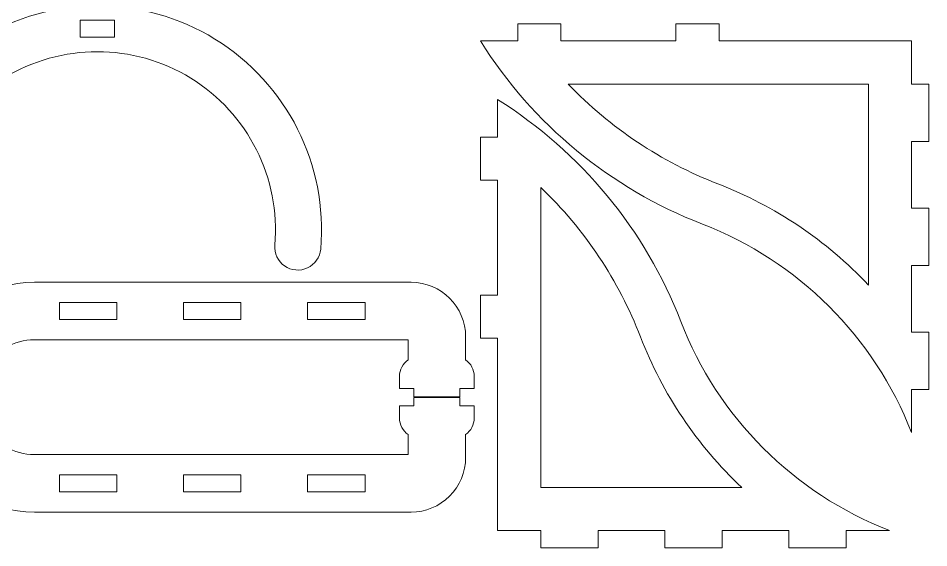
# Model space of a CAD drawing. Header units: millimetres. Extents: x -315 to 314, y -523 to 526.
# Drawn here: x -36.4 to 280.4, y 38 to 222.3 of the extents above; entities that cross this region are included whole.
import ezdxf

# ---------------------------------------------------------------- set-up
doc = ezdxf.new("R2010")
doc.units = ezdxf.units.MM
doc.header["$MEASUREMENT"] = 0
doc.layers.add('Camada 1', color=7, linetype='Continuous')

msp = doc.modelspace()

# ---------------------------------------------------------------- linework, layer by layer
at = {"layer": 'Camada 1', "color": 250, "lineweight": 20}
for points, knots in [([(68.8313, 141.9909), (71.3571, 171.3496), (57.1222, 199.6257), (32.0347, 215.0833), (32.0347, 215.0833), (6.9472, 230.5408), (-24.7098, 230.5409), (-49.7974, 215.0835), (-49.7974, 215.0835), (-74.885, 199.6261), (-89.1201, 171.35), (-86.5944, 141.9909), (-86.5944, 141.9909), (-86.2157, 137.5889), (-82.3402, 134.3273), (-77.9382, 134.706), (-77.9382, 134.706), (-73.5362, 135.0847), (-70.2746, 138.9603), (-70.6534, 143.3626), (-70.6534, 143.3626), (-72.6609, 166.699), (-61.3458, 189.1749), (-41.4044, 201.4615), (-41.4044, 201.4615), (-21.463, 213.7482), (3.7002, 213.7481), (23.6416, 201.4614), (23.6416, 201.4614), (43.5829, 189.1746), (54.8979, 166.6987), (52.8902, 143.3623), (52.8902, 143.3623), (52.6452, 140.5147), (53.938, 137.7527), (56.2817, 136.1168), (56.2817, 136.1168), (58.6253, 134.4808), (61.6636, 134.2194), (64.2522, 135.431), (64.2522, 135.431), (66.8408, 136.6427), (68.5864, 139.1433), (68.8313, 141.9909)], [0, 0, 0, 0, 0.08333333, 0.08333333, 0.08333333, 0.08333333, 0.16666667, 0.16666667, 0.16666667, 0.16666667, 0.25, 0.25, 0.25, 0.25, 0.33333333, 0.33333333, 0.33333333, 0.33333333, 0.41666667, 0.41666667, 0.41666667, 0.41666667, 0.5, 0.5, 0.5, 0.5, 0.58333333, 0.58333333, 0.58333333, 0.58333333, 0.66666667, 0.66666667, 0.66666667, 0.66666667, 0.75, 0.75, 0.75, 0.75, 0.83333333, 0.83333333, 0.83333333, 0.83333333, 1, 1, 1, 1]), ([(-2.8816, 221.6765), (-2.8816, 221.6765), (-2.8816, 215.6765), (-2.8816, 215.6765), (-2.8816, 215.6765), (-2.8816, 215.6765), (-14.8815, 215.6765), (-14.8815, 215.6765), (-14.8815, 215.6765), (-14.8815, 215.6765), (-14.8815, 221.6765), (-14.8815, 221.6765), (-14.8815, 221.6765), (-14.8815, 221.6765), (-2.8816, 221.6765), (-2.8816, 221.6765)], [0, 0, 0, 0, 0.2, 0.2, 0.2, 0.2, 0.4, 0.4, 0.4, 0.4, 0.6, 0.6, 0.6, 0.6, 1, 1, 1, 1]), ([(274.3906, 214.4088), (274.3906, 214.4088), (207.4358, 214.4088), (207.4358, 214.4088), (207.4358, 214.4088), (207.4358, 214.4088), (207.4358, 220.4088), (207.4358, 220.4088), (207.4358, 220.4088), (207.4358, 220.4088), (192.4358, 220.4088), (192.4358, 220.4088), (192.4358, 220.4088), (192.4358, 220.4088), (192.4358, 214.4088), (192.4358, 214.4088), (192.4358, 214.4088), (192.4358, 214.4088), (152.4358, 214.4088), (152.4358, 214.4088), (152.4358, 214.4088), (152.4358, 214.4088), (152.4358, 220.4088), (152.4358, 220.4088), (152.4358, 220.4088), (152.4358, 220.4088), (137.4358, 220.4088), (137.4358, 220.4088), (137.4358, 220.4088), (137.4358, 220.4088), (137.4358, 214.4088), (137.4358, 214.4088), (137.4358, 214.4088), (137.4358, 214.4088), (124.3906, 214.4088), (124.3906, 214.4088), (124.3906, 214.4088), (142.5742, 185.3844), (169.6699, 163.0308), (201.6211, 150.6948), (201.6211, 150.6948), (235.0075, 137.8046), (261.4224, 111.4514), (274.3906, 78.0952), (274.3906, 78.0952), (274.3906, 78.0952), (274.3906, 93.0952), (274.3906, 93.0952), (274.3906, 93.0952), (274.3906, 93.0952), (280.3906, 93.0952), (280.3906, 93.0952), (280.3906, 93.0952), (280.3906, 93.0952), (280.3906, 113.0952), (280.3906, 113.0952), (280.3906, 113.0952), (280.3906, 113.0952), (274.3906, 113.0952), (274.3906, 113.0952), (274.3906, 113.0952), (274.3906, 113.0952), (274.3906, 136.252), (274.3906, 136.252), (274.3906, 136.252), (274.3906, 136.252), (280.3906, 136.252), (280.3906, 136.252), (280.3906, 136.252), (280.3906, 136.252), (280.3906, 156.252), (280.3906, 156.252), (280.3906, 156.252), (280.3906, 156.252), (274.3906, 156.252), (274.3906, 156.252), (274.3906, 156.252), (274.3906, 156.252), (274.3906, 179.4088), (274.3906, 179.4088), (274.3906, 179.4088), (274.3906, 179.4088), (280.3906, 179.4088), (280.3906, 179.4088), (280.3906, 179.4088), (280.3906, 179.4088), (280.3906, 199.4088), (280.3906, 199.4088), (280.3906, 199.4088), (280.3906, 199.4088), (274.3906, 199.4088), (274.3906, 199.4088), (274.3906, 199.4088), (274.3906, 199.4088), (274.3906, 214.4088), (274.3906, 214.4088)], [0, 0, 0, 0, 0.04, 0.04, 0.04, 0.04, 0.08, 0.08, 0.08, 0.08, 0.12, 0.12, 0.12, 0.12, 0.16, 0.16, 0.16, 0.16, 0.2, 0.2, 0.2, 0.2, 0.24, 0.24, 0.24, 0.24, 0.28, 0.28, 0.28, 0.28, 0.32, 0.32, 0.32, 0.32, 0.36, 0.36, 0.36, 0.36, 0.4, 0.4, 0.4, 0.4, 0.44, 0.44, 0.44, 0.44, 0.48, 0.48, 0.48, 0.48, 0.52, 0.52, 0.52, 0.52, 0.56, 0.56, 0.56, 0.56, 0.6, 0.6, 0.6, 0.6, 0.64, 0.64, 0.64, 0.64, 0.68, 0.68, 0.68, 0.68, 0.72, 0.72, 0.72, 0.72, 0.76, 0.76, 0.76, 0.76, 0.8, 0.8, 0.8, 0.8, 0.84, 0.84, 0.84, 0.84, 0.88, 0.88, 0.88, 0.88, 0.92, 0.92, 0.92, 0.92, 1, 1, 1, 1]), ([(154.9693, 199.4088), (154.9693, 199.4088), (259.3906, 199.4088), (259.3906, 199.4088), (259.3906, 199.4088), (259.3906, 199.4088), (259.3906, 129.4619), (259.3906, 129.4619), (259.3906, 129.4619), (244.7929, 144.9769), (226.8968, 157.0153), (207.0238, 164.688), (207.0238, 164.688), (187.3296, 172.2918), (169.5556, 184.1471), (154.9693, 199.4088)], [0, 0, 0, 0, 0.2, 0.2, 0.2, 0.2, 0.4, 0.4, 0.4, 0.4, 0.6, 0.6, 0.6, 0.6, 1, 1, 1, 1]), ([(130.3906, 44.0107), (130.3906, 44.0107), (130.3906, 110.9655), (130.3906, 110.9655), (130.3906, 110.9655), (130.3906, 110.9655), (124.3906, 110.9655), (124.3906, 110.9655), (124.3906, 110.9655), (124.3906, 110.9655), (124.3906, 125.9655), (124.3906, 125.9655), (124.3906, 125.9655), (124.3906, 125.9655), (130.3906, 125.9655), (130.3906, 125.9655), (130.3906, 125.9655), (130.3906, 125.9655), (130.3906, 165.9655), (130.3906, 165.9655), (130.3906, 165.9655), (130.3906, 165.9655), (124.3906, 165.9655), (124.3906, 165.9655), (124.3906, 165.9655), (124.3906, 165.9655), (124.3906, 180.9655), (124.3906, 180.9655), (124.3906, 180.9655), (124.3906, 180.9655), (130.3906, 180.9655), (130.3906, 180.9655), (130.3906, 180.9655), (130.3906, 180.9655), (130.3906, 194.0107), (130.3906, 194.0107), (130.3906, 194.0107), (159.415, 175.8271), (181.7686, 148.7314), (194.1046, 116.7802), (194.1046, 116.7802), (206.9948, 83.3938), (233.348, 56.9789), (266.7042, 44.0107), (266.7042, 44.0107), (266.7042, 44.0107), (251.7042, 44.0107), (251.7042, 44.0107), (251.7042, 44.0107), (251.7042, 44.0107), (251.7042, 38.0107), (251.7042, 38.0107), (251.7042, 38.0107), (251.7042, 38.0107), (231.7042, 38.0107), (231.7042, 38.0107), (231.7042, 38.0107), (231.7042, 38.0107), (231.7042, 44.0107), (231.7042, 44.0107), (231.7042, 44.0107), (231.7042, 44.0107), (208.5474, 44.0107), (208.5474, 44.0107), (208.5474, 44.0107), (208.5474, 44.0107), (208.5474, 38.0107), (208.5474, 38.0107), (208.5474, 38.0107), (208.5474, 38.0107), (188.5474, 38.0107), (188.5474, 38.0107), (188.5474, 38.0107), (188.5474, 38.0107), (188.5474, 44.0107), (188.5474, 44.0107), (188.5474, 44.0107), (188.5474, 44.0107), (165.3906, 44.0107), (165.3906, 44.0107), (165.3906, 44.0107), (165.3906, 44.0107), (165.3906, 38.0107), (165.3906, 38.0107), (165.3906, 38.0107), (165.3906, 38.0107), (145.3906, 38.0107), (145.3906, 38.0107), (145.3906, 38.0107), (145.3906, 38.0107), (145.3906, 44.0107), (145.3906, 44.0107), (145.3906, 44.0107), (145.3906, 44.0107), (130.3906, 44.0107), (130.3906, 44.0107)], [0, 0, 0, 0, 0.04, 0.04, 0.04, 0.04, 0.08, 0.08, 0.08, 0.08, 0.12, 0.12, 0.12, 0.12, 0.16, 0.16, 0.16, 0.16, 0.2, 0.2, 0.2, 0.2, 0.24, 0.24, 0.24, 0.24, 0.28, 0.28, 0.28, 0.28, 0.32, 0.32, 0.32, 0.32, 0.36, 0.36, 0.36, 0.36, 0.4, 0.4, 0.4, 0.4, 0.44, 0.44, 0.44, 0.44, 0.48, 0.48, 0.48, 0.48, 0.52, 0.52, 0.52, 0.52, 0.56, 0.56, 0.56, 0.56, 0.6, 0.6, 0.6, 0.6, 0.64, 0.64, 0.64, 0.64, 0.68, 0.68, 0.68, 0.68, 0.72, 0.72, 0.72, 0.72, 0.76, 0.76, 0.76, 0.76, 0.8, 0.8, 0.8, 0.8, 0.84, 0.84, 0.84, 0.84, 0.88, 0.88, 0.88, 0.88, 0.92, 0.92, 0.92, 0.92, 1, 1, 1, 1]), ([(145.3906, 163.432), (145.3906, 163.432), (145.3906, 59.0107), (145.3906, 59.0107), (145.3906, 59.0107), (145.3906, 59.0107), (215.3375, 59.0107), (215.3375, 59.0107), (215.3375, 59.0107), (199.8225, 73.6084), (187.7841, 91.5045), (180.1114, 111.3775), (180.1114, 111.3775), (172.5076, 131.0717), (160.6523, 148.8457), (145.3906, 163.432)], [0, 0, 0, 0, 0.2, 0.2, 0.2, 0.2, 0.4, 0.4, 0.4, 0.4, 0.6, 0.6, 0.6, 0.6, 1, 1, 1, 1]), ([(-73.4084, 100.431), (-73.4084, 100.431), (-219.4776, 100.431), (-219.4776, 100.431), (-219.4776, 100.431), (-219.4776, 100.431), (-219.4776, 96.431), (-219.4776, 96.431), (-219.4776, 96.431), (-219.4776, 96.431), (-225.4776, 96.431), (-225.4776, 96.431), (-225.4776, 96.431), (-225.4776, 96.431), (-225.4776, 84.431), (-225.4776, 84.431), (-225.4776, 84.431), (-225.4776, 84.431), (-219.4776, 84.431), (-219.4776, 84.431), (-219.4776, 84.431), (-219.4776, 84.431), (-219.4776, 80.431), (-219.4776, 80.431), (-219.4776, 80.431), (-219.4776, 80.431), (-73.4084, 80.431), (-73.4084, 80.431), (-73.4084, 80.431), (-73.4084, 80.431), (-73.4084, 74.431), (-73.4084, 74.431), (-73.4084, 74.431), (-73.4084, 74.431), (-67.4084, 74.431), (-67.4084, 74.431), (-67.4084, 74.431), (-61.0464, 59.8539), (-46.6527, 50.431), (-30.7478, 50.431), (-30.7478, 50.431), (-30.7478, 50.431), (100.2522, 50.431), (100.2522, 50.431), (100.2522, 50.431), (105.2913, 50.431), (110.1241, 52.4328), (113.6872, 55.996), (113.6872, 55.996), (117.2504, 59.5592), (119.2522, 64.3919), (119.2522, 69.431), (119.2522, 69.431), (119.2522, 69.431), (119.2522, 77.431), (119.2522, 77.431), (119.2522, 77.431), (121.1318, 78.7398), (122.2522, 80.8852), (122.2522, 83.1756), (122.2522, 83.1756), (122.2522, 83.1756), (122.2522, 87.431), (122.2522, 87.431), (122.2522, 87.431), (122.2522, 87.431), (117.2522, 87.431), (117.2522, 87.431), (117.2522, 87.431), (117.2522, 87.431), (117.2522, 90.331), (117.2522, 90.331), (117.2522, 90.331), (117.2522, 90.331), (101.2522, 90.331), (101.2522, 90.331), (101.2522, 90.331), (101.2522, 90.331), (101.2522, 87.431), (101.2522, 87.431), (101.2522, 87.431), (101.2522, 87.431), (96.2522, 87.431), (96.2522, 87.431), (96.2522, 87.431), (96.2522, 87.431), (96.2522, 83.1756), (96.2522, 83.1756), (96.2522, 83.1756), (96.2522, 80.8852), (97.3727, 78.7398), (99.2522, 77.431), (99.2522, 77.431), (99.2522, 77.431), (99.2522, 70.431), (99.2522, 70.431), (99.2522, 70.431), (99.2522, 70.431), (-30.7478, 70.431), (-30.7478, 70.431), (-30.7478, 70.431), (-37.8931, 70.431), (-44.4956, 74.243), (-48.0683, 80.431), (-48.0683, 80.431), (-51.6409, 86.619), (-51.6409, 94.243), (-48.0683, 100.431), (-48.0683, 100.431), (-44.4956, 106.619), (-37.8931, 110.431), (-30.7478, 110.431), (-30.7478, 110.431), (-30.7478, 110.431), (99.2522, 110.431), (99.2522, 110.431), (99.2522, 110.431), (99.2522, 110.431), (99.2522, 103.431), (99.2522, 103.431), (99.2522, 103.431), (97.3727, 102.1222), (96.2522, 99.9768), (96.2522, 97.6864), (96.2522, 97.6864), (96.2522, 97.6864), (96.2522, 93.431), (96.2522, 93.431), (96.2522, 93.431), (96.2522, 93.431), (101.2522, 93.431), (101.2522, 93.431), (101.2522, 93.431), (101.2522, 93.431), (101.2522, 90.531), (101.2522, 90.531), (101.2522, 90.531), (101.2522, 90.531), (117.2522, 90.531), (117.2522, 90.531), (117.2522, 90.531), (117.2522, 90.531), (117.2522, 93.431), (117.2522, 93.431), (117.2522, 93.431), (117.2522, 93.431), (122.2522, 93.431), (122.2522, 93.431), (122.2522, 93.431), (122.2522, 93.431), (122.2522, 97.6864), (122.2522, 97.6864), (122.2522, 97.6864), (122.2522, 99.9768), (121.1318, 102.1222), (119.2522, 103.431), (119.2522, 103.431), (119.2522, 103.431), (119.2522, 111.431), (119.2522, 111.431), (119.2522, 111.431), (119.2522, 121.9244), (110.7457, 130.4309), (100.2522, 130.431), (100.2522, 130.431), (100.2522, 130.431), (-30.7478, 130.431), (-30.7478, 130.431), (-30.7478, 130.431), (-46.6527, 130.431), (-61.0464, 121.0081), (-67.4084, 106.431), (-67.4084, 106.431), (-67.4084, 106.431), (-73.4084, 106.431), (-73.4084, 106.431), (-73.4084, 106.431), (-73.4084, 106.431), (-73.4084, 100.431), (-73.4084, 100.431)], [0, 0, 0, 0, 0.02173913, 0.02173913, 0.02173913, 0.02173913, 0.04347826, 0.04347826, 0.04347826, 0.04347826, 0.06521739, 0.06521739, 0.06521739, 0.06521739, 0.08695652, 0.08695652, 0.08695652, 0.08695652, 0.10869565, 0.10869565, 0.10869565, 0.10869565, 0.13043478, 0.13043478, 0.13043478, 0.13043478, 0.15217391, 0.15217391, 0.15217391, 0.15217391, 0.17391304, 0.17391304, 0.17391304, 0.17391304, 0.19565217, 0.19565217, 0.19565217, 0.19565217, 0.2173913, 0.2173913, 0.2173913, 0.2173913, 0.23913043, 0.23913043, 0.23913043, 0.23913043, 0.26086957, 0.26086957, 0.26086957, 0.26086957, 0.2826087, 0.2826087, 0.2826087, 0.2826087, 0.30434783, 0.30434783, 0.30434783, 0.30434783, 0.32608696, 0.32608696, 0.32608696, 0.32608696, 0.34782609, 0.34782609, 0.34782609, 0.34782609, 0.36956522, 0.36956522, 0.36956522, 0.36956522, 0.39130435, 0.39130435, 0.39130435, 0.39130435, 0.41304348, 0.41304348, 0.41304348, 0.41304348, 0.43478261, 0.43478261, 0.43478261, 0.43478261, 0.45652174, 0.45652174, 0.45652174, 0.45652174, 0.47826087, 0.47826087, 0.47826087, 0.47826087, 0.5, 0.5, 0.5, 0.5, 0.52173913, 0.52173913, 0.52173913, 0.52173913, 0.54347826, 0.54347826, 0.54347826, 0.54347826, 0.56521739, 0.56521739, 0.56521739, 0.56521739, 0.58695652, 0.58695652, 0.58695652, 0.58695652, 0.60869565, 0.60869565, 0.60869565, 0.60869565, 0.63043478, 0.63043478, 0.63043478, 0.63043478, 0.65217391, 0.65217391, 0.65217391, 0.65217391, 0.67391304, 0.67391304, 0.67391304, 0.67391304, 0.69565217, 0.69565217, 0.69565217, 0.69565217, 0.7173913, 0.7173913, 0.7173913, 0.7173913, 0.73913043, 0.73913043, 0.73913043, 0.73913043, 0.76086957, 0.76086957, 0.76086957, 0.76086957, 0.7826087, 0.7826087, 0.7826087, 0.7826087, 0.80434783, 0.80434783, 0.80434783, 0.80434783, 0.82608696, 0.82608696, 0.82608696, 0.82608696, 0.84782609, 0.84782609, 0.84782609, 0.84782609, 0.86956522, 0.86956522, 0.86956522, 0.86956522, 0.89130435, 0.89130435, 0.89130435, 0.89130435, 0.91304348, 0.91304348, 0.91304348, 0.91304348, 0.93478261, 0.93478261, 0.93478261, 0.93478261, 0.95652174, 0.95652174, 0.95652174, 0.95652174, 1, 1, 1, 1]), ([(-22.0613, 117.431), (-22.0613, 117.431), (-22.0613, 123.431), (-22.0613, 123.431), (-22.0613, 123.431), (-22.0613, 123.431), (-2.0613, 123.431), (-2.0613, 123.431), (-2.0613, 123.431), (-2.0613, 123.431), (-2.0613, 117.431), (-2.0613, 117.431), (-2.0613, 117.431), (-2.0613, 117.431), (-22.0613, 117.431), (-22.0613, 117.431)], [0, 0, 0, 0, 0.2, 0.2, 0.2, 0.2, 0.4, 0.4, 0.4, 0.4, 0.6, 0.6, 0.6, 0.6, 1, 1, 1, 1]), ([(21.0954, 117.431), (21.0954, 117.431), (21.0954, 123.431), (21.0954, 123.431), (21.0954, 123.431), (21.0954, 123.431), (41.0954, 123.431), (41.0954, 123.431), (41.0954, 123.431), (41.0954, 123.431), (41.0954, 117.431), (41.0954, 117.431), (41.0954, 117.431), (41.0954, 117.431), (21.0954, 117.431), (21.0954, 117.431)], [0, 0, 0, 0, 0.2, 0.2, 0.2, 0.2, 0.4, 0.4, 0.4, 0.4, 0.6, 0.6, 0.6, 0.6, 1, 1, 1, 1]), ([(64.2522, 117.431), (64.2522, 117.431), (64.2522, 123.431), (64.2522, 123.431), (64.2522, 123.431), (64.2522, 123.431), (84.2522, 123.431), (84.2522, 123.431), (84.2522, 123.431), (84.2522, 123.431), (84.2522, 117.431), (84.2522, 117.431), (84.2522, 117.431), (84.2522, 117.431), (64.2522, 117.431), (64.2522, 117.431)], [0, 0, 0, 0, 0.2, 0.2, 0.2, 0.2, 0.4, 0.4, 0.4, 0.4, 0.6, 0.6, 0.6, 0.6, 1, 1, 1, 1]), ([(-22.0613, 57.431), (-22.0613, 57.431), (-22.0613, 63.431), (-22.0613, 63.431), (-22.0613, 63.431), (-22.0613, 63.431), (-2.0613, 63.431), (-2.0613, 63.431), (-2.0613, 63.431), (-2.0613, 63.431), (-2.0613, 57.431), (-2.0613, 57.431), (-2.0613, 57.431), (-2.0613, 57.431), (-22.0613, 57.431), (-22.0613, 57.431)], [0, 0, 0, 0, 0.2, 0.2, 0.2, 0.2, 0.4, 0.4, 0.4, 0.4, 0.6, 0.6, 0.6, 0.6, 1, 1, 1, 1]), ([(21.0954, 57.431), (21.0954, 57.431), (21.0954, 63.431), (21.0954, 63.431), (21.0954, 63.431), (21.0954, 63.431), (41.0954, 63.431), (41.0954, 63.431), (41.0954, 63.431), (41.0954, 63.431), (41.0954, 57.431), (41.0954, 57.431), (41.0954, 57.431), (41.0954, 57.431), (21.0954, 57.431), (21.0954, 57.431)], [0, 0, 0, 0, 0.2, 0.2, 0.2, 0.2, 0.4, 0.4, 0.4, 0.4, 0.6, 0.6, 0.6, 0.6, 1, 1, 1, 1]), ([(64.2522, 57.431), (64.2522, 57.431), (64.2522, 63.431), (64.2522, 63.431), (64.2522, 63.431), (64.2522, 63.431), (84.2522, 63.431), (84.2522, 63.431), (84.2522, 63.431), (84.2522, 63.431), (84.2522, 57.431), (84.2522, 57.431), (84.2522, 57.431), (84.2522, 57.431), (64.2522, 57.431), (64.2522, 57.431)], [0, 0, 0, 0, 0.2, 0.2, 0.2, 0.2, 0.4, 0.4, 0.4, 0.4, 0.6, 0.6, 0.6, 0.6, 1, 1, 1, 1])]:
    msp.add_open_spline(points, degree=3, knots=knots, dxfattribs=at)

doc.saveas('drawing.dxf')
